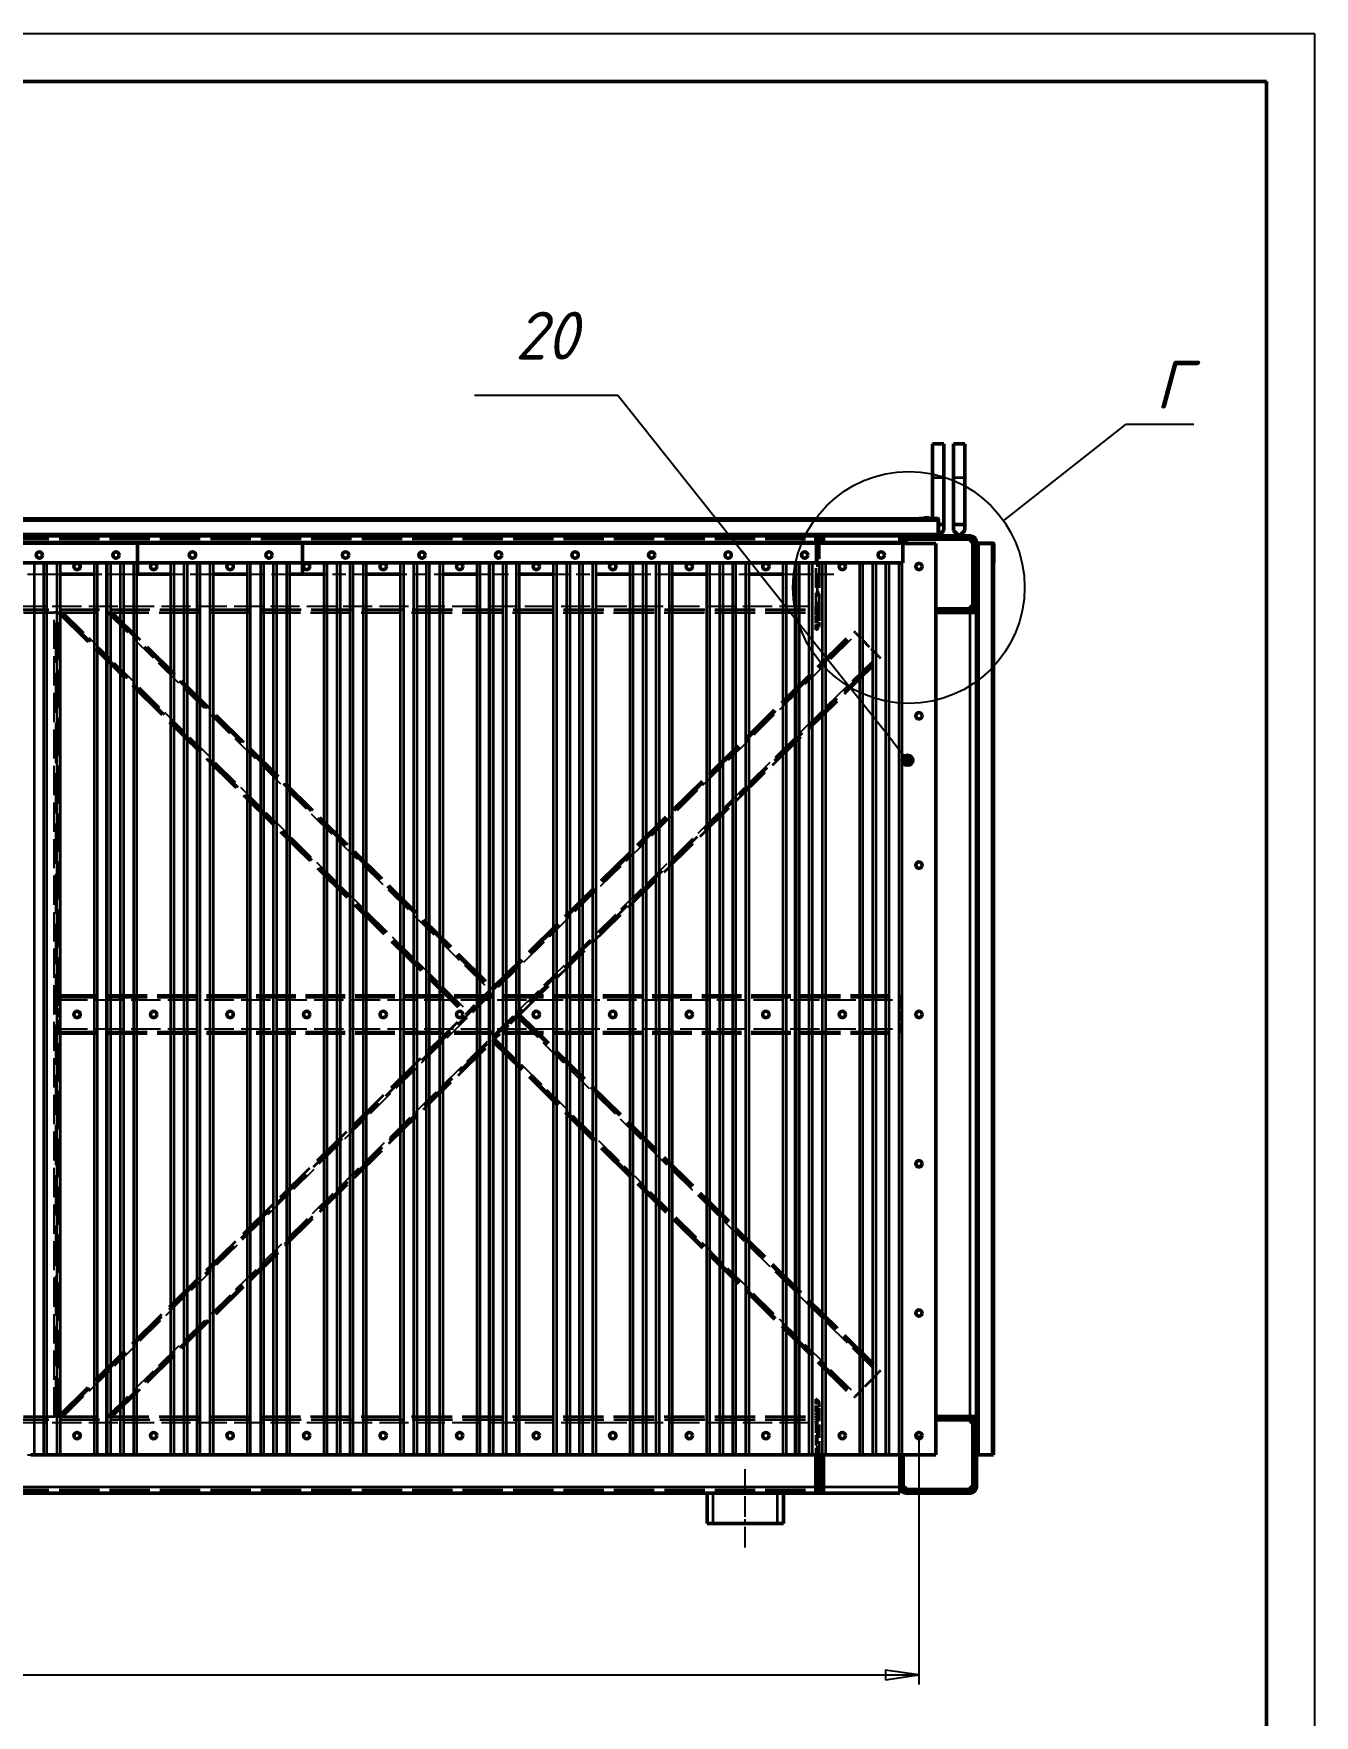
# Model space of a CAD drawing. Header units: millimetres. Extents: x 0 to 21025, y 0 to 14850.
# Drawn here: x 17678 to 21025, y 10457 to 14850 of the extents above; entities that cross this region are included whole.
import ezdxf

# ---------------------------------------------------------------- set-up
doc = ezdxf.new("R2010")
doc.units = ezdxf.units.MM
doc.header["$LTSCALE"] = 25
doc.linetypes.add('CHAIN', pattern=[0.7087, 0.4724, -0.0591, 0.1181, -0.0591])
doc.linetypes.add('DASHED', pattern=[0.2067, 0.1654, -0.0413])
for name, color, linetype, lineweight in [('Видимые тонкие (ГОСТ)', 7, 'Continuous', 35), ('Видимый контур (ГОСТ)', 7, 'Continuous', 50), ('Граница выносного элемента (ГОСТ)', 7, 'Continuous', 25), ('Кромка (ГОСТ)', 7, 'Continuous', 50), ('Невидимые тонкие (ГОСТ)', 7, 'DASHED', 25), ('Невидимый контур (ГОСТ)', 7, 'DASHED', 35), ('Обозначение (ГОСТ)', 7, 'Continuous', 25), ('Осевая линия (ГОСТ)', 7, 'Continuous', 25), ('Размер (ГОСТ)', 7, 'Continuous', 25)]:
    doc.layers.add(name, color=color, linetype=linetype, lineweight=lineweight)
doc.styles.add('Обычный текст (ГОСТ)', font='GOST Common Italic.ttf')
doc.styles.add('Увеличенный текст (ГОСТ)', font='GOST Common Italic.ttf')
doc.dimstyles.new('Обычный (ГОСТ)', dxfattribs={"dimscale": 25, "dimtxt": 3.5, "dimasz": 3.5, "dimexe": 1, "dimexo": 0, "dimgap": 0.5, "dimtad": 1, "dimrnd": 1e-08, "dimtxsty": 'Обычный текст (ГОСТ)', "dimblk": 'Filled-1', "dimcen": 0.09, "dimdle": 15, "dimclrd": 256, "dimclre": 256, "dimclrt": 256, "dimazin": 2, "dimtfac": 0.714286, "dimtdec": 3, "dimtmove": 0, "dimatfit": 3, "dimfxl": 1, "dimtolj": 1, "dimlwd": 25, "dimlwe": 25, "dimarcsym": 0})

# ---------------------------------------------------------------- blocks, each defined once
blk = doc.blocks.new('Рамки ГОСТ_ граница 594x841')
at = {"layer": 'Кромка (ГОСТ)', "lineweight": 25}
for p, q in [((0, 594), (841, 594)), ((841, 594), (841, 0))]:
    blk.add_line(p, q, dxfattribs=at)
at = {"layer": 'Кромка (ГОСТ)'}
for p, q in [((836, 589), (20, 589)), ((836, 5), (836, 589))]:
    blk.add_line(p, q, dxfattribs=at)
blk = doc.blocks.new('Filled-1')
at = {"color": 0}
for p, q in [((0, 0), (-1, 0.143)), ((-1, 0.143), (-1, -0.143)), ((-1, 0), (0, 0)), ((-1, -0.143), (0, 0))]:
    blk.add_line(p, q, dxfattribs=at)
at = {"color": 0, "flags": 128}
blk.add_lwpolyline([(-1, -0.143), (0, 0), (-1, 0.143), (-1, -0.143)], dxfattribs=at)
at = {"color": 0}
blk.add_solid([(-1, -0.143), (0, 0), (-1, 0.143), (-1, -0.143)], dxfattribs=at)
blk = doc.blocks.new('*D57')
at = {"layer": 'Defpoints', "color": 0, "linetype": 'Continuous', "transparency": 16777216}
for p in [(12991.5, 11188.2), (19991.5, 11188.2), (19991.5, 10563.2)]:
    blk.add_point(p, dxfattribs=at)
at = {"layer": 'Размер (ГОСТ)', "linetype": 'Continuous', "lineweight": 25, "transparency": 16777216}
for p, q in [((12991.5, 11188.2), (12991.5, 10538.2)), ((19991.5, 11188.2), (19991.5, 10538.2)), ((13079, 10563.2), (19904, 10563.2))]:
    blk.add_line(p, q, dxfattribs=at)
at = {"layer": 'Размер (ГОСТ)', "linetype": 'Continuous', "lineweight": 25, "transparency": 16777216, "xscale": 87.5, "yscale": 87.5, "zscale": 87.5, "rotation": 180}
blk.add_blockref('Filled-1', (12991.5, 10563.2), dxfattribs=at)
at = {"layer": 'Размер (ГОСТ)', "linetype": 'Continuous', "lineweight": 25, "transparency": 16777216, "xscale": 87.5, "yscale": 87.5, "zscale": 87.5}
blk.add_blockref('Filled-1', (19991.5, 10563.2), dxfattribs=at)
at = {"layer": 'Размер (ГОСТ)', "linetype": 'Continuous', "lineweight": 25, "transparency": 16777216, "insert": (16375.7, 10664.3), "char_height": 87.5, "attachment_point": 1, "style": 'Обычный текст (ГОСТ)'}
blk.add_mtext('\\A1;7000', dxfattribs=at)
blk = doc.blocks.new('2dDetail4')
at = {"layer": 'Граница выносного элемента (ГОСТ)'}
for p, q in [((808.51, 543.09), (821.32, 553.2)), ((821.32, 553.2), (828.4, 553.2))]:
    blk.add_line(p, q, dxfattribs=at)
blk.add_circle((798.6, 536.14), 12.11, dxfattribs=at)
at = {"layer": 'Граница выносного элемента (ГОСТ)', "insert": (824.39, 554.83), "char_height": 5, "attachment_point": 7, "style": 'Увеличенный текст (ГОСТ)'}
blk.add_mtext('Г', dxfattribs=at)
blk = doc.blocks.new('Номера позиций3')
at = {"layer": 'Обозначение (ГОСТ)'}
h = blk.add_hatch(color=256, dxfattribs=at)
edge = h.paths.add_edge_path(flags=0)
edge.add_arc((798.48, 518.08), 0.625, 0, 360)
for p, q in [((768.19, 556.2), (753.19, 556.2)), ((782.95, 537.63), (768.19, 556.2)), ((796.92, 520.04), (783.11, 537.43)), ((796.92, 520.04), (798.09, 518.57))]:
    blk.add_line(p, q, dxfattribs=at)
blk.add_circle((798.48, 518.08), 0.625, dxfattribs=at)
at = {"layer": 'Обозначение (ГОСТ)', "insert": (760.69, 562.45), "char_height": 5, "attachment_point": 5, "style": 'Увеличенный текст (ГОСТ)'}
blk.add_mtext('20', dxfattribs=at)

msp = doc.modelspace()

# ---------------------------------------------------------------- linework, layer by layer
at = {"layer": 'Видимые тонкие (ГОСТ)'}
for p, q in [((20026.738, 13690.73), (20056.738, 13690.73)), ((20081.738, 13690.73), (20111.738, 13690.73)), ((12941.738, 13578.365), (20041.738, 13578.365)), ((20014.138, 13582.813), (20009.338, 13582.813)), ((12941.738, 13543.703), (20041.738, 13543.703)), ((18244.138, 13538.813), (18239.338, 13538.813)), ((18774.138, 13538.813), (18769.338, 13538.813)), ((19379.138, 13538.813), (19374.338, 13538.813)), ((19984.138, 13538.813), (19979.338, 13538.813)), ((13261.738, 13522.213), (19721.738, 13522.213)), ((18380.254, 13517.213), (16380.254, 13517.213)), ((19949.706, 13517.213), (17949.706, 13517.213)), ((19741.738, 13522.213), (19941.738, 13522.213)), ((20147.228, 13518.213), (20147.228, 11138.213)), ((20181.89, 13518.213), (20181.89, 11138.213)), ((17678.921, 13468.213), (17678.921, 11138.213)), ((17703.967, 13468.213), (17703.967, 11138.213)), ((17712.504, 11138.213), (17712.504, 13468.213)), ((17738.701, 13468.213), (17738.701, 11138.213)), ((17746.918, 13468.213), (17746.918, 11138.213)), ((17836.055, 13468.213), (17836.055, 11138.213)), ((17844.193, 13468.213), (17844.193, 11138.213)), ((17870.385, 13468.213), (17870.385, 11138.213)), ((17878.921, 13468.213), (17878.921, 11138.213)), ((17903.967, 13468.213), (17903.967, 11138.213)), ((17912.504, 13468.213), (17912.504, 11138.213)), ((17938.702, 13468.213), (17938.702, 11138.213)), ((17946.919, 13468.213), (17946.919, 11138.213)), ((18035.97, 13468.213), (18035.97, 11138.213)), ((18044.187, 13468.213), (18044.187, 11138.213)), ((18070.385, 13468.213), (18070.385, 11138.213)), ((18078.921, 13468.213), (18078.921, 11138.213)), ((18103.967, 13468.213), (18103.967, 11138.213)), ((18112.504, 13468.213), (18112.504, 11138.213)), ((18138.702, 13468.213), (18138.702, 11138.213)), ((18146.919, 13468.213), (18146.919, 11138.213)), ((18235.97, 13468.213), (18235.97, 11138.213)), ((18244.187, 13468.213), (18244.187, 11138.213)), ((18270.385, 13468.213), (18270.385, 11138.213)), ((18278.921, 13468.213), (18278.921, 11138.213)), ((18303.967, 13468.213), (18303.967, 11138.213)), ((18312.504, 13468.213), (18312.504, 11138.213)), ((18338.702, 13468.213), (18338.702, 11138.213)), ((18346.919, 13468.213), (18346.919, 11138.213)), ((18435.97, 13468.213), (18435.97, 11138.213)), ((18444.187, 13468.213), (18444.187, 11138.213)), ((18470.385, 13468.213), (18470.385, 11138.213)), ((18478.921, 13468.213), (18478.921, 11138.213)), ((18503.967, 13468.213), (18503.967, 11138.213)), ((18512.504, 13468.213), (18512.504, 11138.213)), ((18538.702, 13468.213), (18538.702, 11138.213)), ((18546.919, 13468.213), (18546.919, 11138.213)), ((18635.97, 13468.213), (18635.97, 11138.213)), ((18644.187, 13468.213), (18644.187, 11138.213)), ((18670.385, 13468.213), (18670.385, 11138.213)), ((18678.921, 13468.213), (18678.921, 11138.213)), ((18703.967, 13468.213), (18703.967, 11138.213)), ((18712.504, 11138.213), (18712.504, 13468.213)), ((18738.701, 13468.213), (18738.701, 11138.213)), ((18746.918, 13468.213), (18746.918, 11138.213)), ((18836.055, 13468.213), (18836.055, 11138.213)), ((18844.193, 13468.213), (18844.193, 11138.213)), ((18870.385, 13468.213), (18870.385, 11138.213)), ((18878.921, 13468.213), (18878.921, 11138.213)), ((18903.967, 13468.213), (18903.967, 11138.213)), ((18912.504, 13468.213), (18912.504, 11138.213)), ((18938.702, 13468.213), (18938.702, 11138.213)), ((18946.919, 13468.213), (18946.919, 11138.213)), ((19035.97, 13468.213), (19035.97, 11138.213)), ((19044.187, 13468.213), (19044.187, 11138.213)), ((19070.385, 13468.213), (19070.385, 11138.213)), ((19078.921, 13468.213), (19078.921, 11138.213)), ((19103.967, 13468.213), (19103.967, 11138.213)), ((19112.504, 13468.213), (19112.504, 11138.213)), ((19138.702, 13468.213), (19138.702, 11138.213)), ((19146.919, 13468.213), (19146.919, 11138.213)), ((19235.97, 13468.213), (19235.97, 11138.213)), ((19244.187, 13468.213), (19244.187, 11138.213)), ((19270.385, 13468.213), (19270.385, 11138.213)), ((19278.921, 13468.213), (19278.921, 11138.213)), ((19303.967, 13468.213), (19303.967, 11138.213)), ((19312.504, 13468.213), (19312.504, 11138.213)), ((19338.702, 13468.213), (19338.702, 11138.213)), ((19346.919, 13468.213), (19346.919, 11138.213)), ((19435.97, 13468.213), (19435.97, 11138.213)), ((19444.187, 13468.213), (19444.187, 11138.213)), ((19470.385, 13468.213), (19470.385, 11138.213)), ((19478.921, 13468.213), (19478.921, 11138.213)), ((19503.967, 13468.213), (19503.967, 11138.213)), ((19512.504, 13468.213), (19512.504, 11138.213)), ((19538.702, 13468.213), (19538.702, 11138.213)), ((19546.919, 13468.213), (19546.919, 11138.213)), ((19635.97, 13468.213), (19635.97, 11138.213)), ((19644.187, 13468.213), (19644.187, 11138.213)), ((19670.385, 13468.213), (19670.385, 11138.213)), ((19678.921, 13468.213), (19678.921, 11138.213)), ((19703.967, 13468.213), (19703.967, 11138.213)), ((19712.504, 13468.213), (19712.504, 11138.213)), ((19738.702, 13468.213), (19738.702, 11138.213)), ((19746.919, 13468.213), (19746.919, 11138.213)), ((19835.97, 13468.213), (19835.97, 11138.213)), ((19844.187, 13468.213), (19844.187, 11138.213)), ((19870.385, 13468.213), (19870.385, 11138.213)), ((19878.921, 13468.213), (19878.921, 11138.213)), ((19903.967, 13468.213), (19903.967, 11138.213)), ((19912.504, 13468.213), (19912.504, 11138.213)), ((19938.702, 13468.213), (19938.702, 11138.213)), ((19946.919, 13468.213), (19946.919, 11138.213)), ((20142.338, 13455.813), (20142.338, 13460.613)), ((20125.738, 11238.213), (20125.738, 13338.213)), ((20142.338, 13065.813), (20142.338, 13070.613)), ((20142.338, 12675.813), (20142.338, 12680.613)), ((20142.338, 12285.813), (20142.338, 12290.613)), ((20142.338, 11895.813), (20142.338, 11900.613)), ((20142.338, 11505.813), (20142.338, 11510.613)), ((20142.338, 11185.813), (20142.338, 11190.613)), ((13261.738, 11054.213), (19721.738, 11054.213)), ((19453.738, 10958.213), (19453.738, 11038.213)), ((19621.738, 10958.213), (19621.738, 11038.213)), ((19741.738, 11054.213), (19941.738, 11054.213))]:
    msp.add_line(p, q, dxfattribs=at)
at = {"layer": 'Видимый контур (ГОСТ)'}
for p, q in [((20026.738, 13778.213), (20026.738, 13690.73)), ((20026.738, 13778.213), (20056.738, 13778.213)), ((20056.738, 13690.73), (20056.738, 13778.213)), ((20081.738, 13778.213), (20081.738, 13690.73)), ((20081.738, 13778.213), (20111.738, 13778.213)), ((20111.738, 13690.73), (20111.738, 13778.213)), ((20026.738, 13583.613), (20026.738, 13690.73)), ((20056.738, 13690.73), (20056.738, 13568.213)), ((20081.738, 13568.213), (20081.738, 13690.73)), ((20111.738, 13690.73), (20111.738, 13568.213)), ((12942.024, 13582.613), (20041.453, 13582.613)), ((19991.738, 13583.613), (20040.738, 13583.613)), ((19991.738, 13582.913), (19991.738, 13583.613)), ((20040.738, 13582.913), (19991.738, 13582.913)), ((20009.338, 13582.813), (20009.338, 13582.613)), ((20014.138, 13582.813), (20014.138, 13582.613)), ((20026.738, 13582.613), (20026.738, 13582.913)), ((20041.738, 13539.913), (20041.738, 13581.913)), ((20042.438, 13581.913), (20042.438, 13539.913)), ((12941.738, 13539.613), (20041.738, 13539.613)), ((12941.738, 13538.913), (20041.738, 13538.913)), ((13261.738, 13538.213), (19721.738, 13538.213)), ((18239.338, 13538.813), (18239.338, 13538.213)), ((18244.138, 13538.813), (18244.138, 13538.213)), ((18769.338, 13538.813), (18769.338, 13538.213)), ((18774.138, 13538.813), (18774.138, 13538.213)), ((19374.338, 13538.813), (19374.338, 13538.213)), ((19379.138, 13538.813), (19379.138, 13538.213)), ((19741.738, 13538.213), (19721.738, 13538.213)), ((19721.738, 13522.213), (19721.738, 13538.213)), ((19725.437, 13533.213), (19721.738, 13533.213)), ((19725.437, 13533.213), (19725.437, 13518.913)), ((19725.437, 13533.213), (19731.738, 13524.213)), ((19738.04, 13533.213), (19731.738, 13524.213)), ((19738.04, 13518.913), (19738.04, 13533.213)), ((19738.04, 13533.213), (19741.738, 13533.213)), ((19741.738, 13522.213), (19741.738, 13538.213)), ((19741.738, 13538.213), (19941.738, 13538.213)), ((19941.738, 13522.213), (19941.738, 13538.213)), ((19950.738, 13519.213), (19960.738, 13529.213)), ((20125.738, 13538.213), (19957.738, 13538.213)), ((19957.738, 13530.213), (20125.738, 13530.213)), ((19960.738, 13529.213), (20122.738, 13529.213)), ((19961.738, 13538.213), (19961.738, 13538.913)), ((19979.338, 13538.813), (19979.338, 13538.213)), ((19984.138, 13538.813), (19984.138, 13538.213)), ((20041.738, 13539.613), (20041.738, 13538.913)), ((20042.438, 13568.213), (20056.738, 13568.213)), ((20056.738, 13552.213), (20042.738, 13538.213)), ((20056.738, 13568.213), (20056.738, 13552.213)), ((20081.738, 13552.213), (20081.738, 13568.213)), ((20081.738, 13568.213), (20111.738, 13568.213)), ((20095.738, 13538.213), (20081.738, 13552.213)), ((20111.738, 13552.213), (20097.738, 13538.213)), ((20111.738, 13568.213), (20111.738, 13552.213)), ((20122.738, 13529.213), (20132.738, 13519.213)), ((18380.254, 13518.913), (16380.254, 13518.913)), ((19949.706, 13518.913), (17949.706, 13518.913)), ((17949.706, 13518.913), (17949.706, 13517.213)), ((17949.706, 13468.213), (17949.706, 13517.213)), ((18380.254, 13518.913), (18380.254, 13517.213)), ((18380.254, 13468.213), (18380.254, 13517.213)), ((19721.738, 13522.213), (19721.738, 13518.913)), ((19731.738, 13524.213), (19731.738, 13518.913)), ((19731.738, 13518.913), (19731.738, 13524.213)), ((19741.738, 13522.213), (19741.738, 13518.913)), ((19941.738, 13522.213), (19941.738, 13518.913)), ((19941.738, 13522.213), (19941.738, 13518.913)), ((19949.706, 13518.913), (19949.706, 13517.213)), ((19949.706, 13518.213), (20035.97, 13518.213)), ((19949.706, 13468.213), (19949.706, 13517.213)), ((19949.738, 13518.213), (19949.738, 13522.213)), ((19950.738, 13518.213), (19950.738, 13519.213)), ((20035.97, 13518.213), (20035.97, 11138.213)), ((20132.738, 13519.213), (20132.738, 13357.213)), ((20133.738, 13522.213), (20133.738, 13354.213)), ((20141.738, 13354.213), (20141.738, 13522.213)), ((20142.064, 13518.213), (20141.738, 13518.213)), ((20142.438, 13518.213), (20143.138, 13518.213)), ((20142.438, 13518.213), (20142.438, 11138.213)), ((20143.138, 13518.213), (20143.138, 11138.213)), ((20185.438, 13518.913), (20143.438, 13518.913)), ((20143.438, 13518.213), (20185.438, 13518.213)), ((20186.138, 13517.927), (20186.138, 11138.213)), ((20186.438, 13517.213), (20186.438, 13468.213)), ((20187.138, 13468.213), (20187.138, 13517.213)), ((18380.254, 13468.213), (16380.254, 13468.213)), ((17868.851, 13468.213), (17868.851, 11138.213)), ((17949.706, 13438.213), (17949.706, 13468.213)), ((19949.706, 13468.213), (17949.706, 13468.213)), ((18380.254, 13438.213), (18380.254, 13468.213)), ((18868.851, 13468.213), (18868.851, 11138.213)), ((19668.851, 13468.213), (19668.851, 11138.213)), ((20142.338, 13460.613), (20141.738, 13460.613)), ((20142.338, 13455.813), (20141.738, 13455.813)), ((20186.438, 13468.213), (20187.138, 13468.213)), ((17836.055, 13438.213), (17746.918, 13438.213)), ((18035.97, 13438.213), (17946.919, 13438.213)), ((18035.97, 13438.213), (17949.706, 13438.213)), ((18235.97, 13438.213), (18146.919, 13438.213)), ((18235.97, 13438.213), (18146.919, 13438.213)), ((18380.254, 13438.213), (18346.919, 13438.213)), ((18435.97, 13438.213), (18346.919, 13438.213)), ((18635.97, 13438.213), (18546.919, 13438.213)), ((18836.055, 13438.213), (18746.918, 13438.213)), ((19035.97, 13438.213), (18946.919, 13438.213)), ((19235.97, 13438.213), (19146.919, 13438.213)), ((19435.97, 13438.213), (19346.919, 13438.213)), ((19635.97, 13438.213), (19546.919, 13438.213)), ((20141.738, 13438.213), (20142.438, 13438.213)), ((20132.738, 13357.213), (20122.738, 13347.213)), ((20141.738, 13354.213), (20141.738, 13338.213)), ((20122.738, 13347.213), (20035.97, 13347.213)), ((20125.738, 13346.213), (20035.97, 13346.213)), ((20035.97, 13338.213), (20125.738, 13338.213)), ((20035.97, 13338.213), (20125.738, 13338.213)), ((20141.738, 13338.213), (20125.738, 13338.213)), ((20141.738, 11238.213), (20141.738, 13338.213)), ((20142.338, 13070.613), (20141.738, 13070.613)), ((20142.338, 13065.813), (20141.738, 13065.813)), ((20142.338, 12680.613), (20141.738, 12680.613)), ((20142.338, 12675.813), (20141.738, 12675.813)), ((20142.338, 12290.613), (20141.738, 12290.613)), ((20142.338, 12285.813), (20141.738, 12285.813)), ((20142.338, 11900.613), (20141.738, 11900.613)), ((20142.338, 11895.813), (20141.738, 11895.813)), ((20142.338, 11510.613), (20141.738, 11510.613)), ((20142.338, 11505.813), (20141.738, 11505.813)), ((20125.738, 11238.213), (20035.97, 11238.213)), ((20035.97, 11238.213), (20125.738, 11238.213)), ((20035.97, 11230.213), (20125.738, 11230.213)), ((20035.97, 11229.213), (20122.738, 11229.213)), ((20122.738, 11229.213), (20132.738, 11219.213)), ((20141.738, 11238.213), (20125.738, 11238.213)), ((20132.738, 11219.213), (20132.738, 11057.213)), ((20133.738, 11222.213), (20133.738, 11054.213)), ((20141.738, 11238.213), (20141.738, 11222.213)), ((20141.738, 11054.213), (20141.738, 11222.213)), ((20142.338, 11190.613), (20141.738, 11190.613)), ((20142.338, 11185.813), (20141.738, 11185.813)), ((17670.385, 11138.213), (17678.921, 11138.213)), ((17703.967, 11138.213), (17678.921, 11138.213)), ((17703.967, 11138.213), (17712.504, 11138.213)), ((17738.701, 11138.213), (17712.504, 11138.213)), ((17746.918, 11138.213), (17738.701, 11138.213)), ((17836.055, 11138.213), (17746.918, 11138.213)), ((17844.193, 11138.213), (17836.055, 11138.213)), ((17868.851, 11138.213), (17844.193, 11138.213)), ((17870.385, 11138.213), (17868.851, 11138.213)), ((17870.385, 11138.213), (17878.921, 11138.213)), ((17903.967, 11138.213), (17878.921, 11138.213)), ((17903.967, 11138.213), (17912.504, 11138.213)), ((17938.702, 11138.213), (17912.504, 11138.213)), ((17946.919, 11138.213), (17938.702, 11138.213)), ((18035.97, 11138.213), (17946.919, 11138.213)), ((18044.187, 11138.213), (18035.97, 11138.213)), ((18070.385, 11138.213), (18044.187, 11138.213)), ((18070.385, 11138.213), (18078.921, 11138.213)), ((18103.967, 11138.213), (18078.921, 11138.213)), ((18103.967, 11138.213), (18112.504, 11138.213)), ((18138.702, 11138.213), (18112.504, 11138.213)), ((18146.919, 11138.213), (18138.702, 11138.213)), ((18235.97, 11138.213), (18146.919, 11138.213)), ((18244.187, 11138.213), (18235.97, 11138.213)), ((18270.385, 11138.213), (18244.187, 11138.213)), ((18270.385, 11138.213), (18278.921, 11138.213)), ((18303.967, 11138.213), (18278.921, 11138.213)), ((18303.967, 11138.213), (18312.504, 11138.213)), ((18338.702, 11138.213), (18312.504, 11138.213)), ((18346.919, 11138.213), (18338.702, 11138.213)), ((18435.97, 11138.213), (18346.919, 11138.213)), ((18444.187, 11138.213), (18435.97, 11138.213)), ((18470.385, 11138.213), (18444.187, 11138.213)), ((18470.385, 11138.213), (18478.921, 11138.213)), ((18503.967, 11138.213), (18478.921, 11138.213)), ((18503.967, 11138.213), (18512.504, 11138.213)), ((18538.702, 11138.213), (18512.504, 11138.213)), ((18546.919, 11138.213), (18538.702, 11138.213)), ((18635.97, 11138.213), (18546.919, 11138.213)), ((18644.187, 11138.213), (18635.97, 11138.213)), ((18670.385, 11138.213), (18644.187, 11138.213)), ((18670.385, 11138.213), (18678.921, 11138.213)), ((18703.967, 11138.213), (18678.921, 11138.213)), ((18703.967, 11138.213), (18712.504, 11138.213)), ((18738.701, 11138.213), (18712.504, 11138.213)), ((18746.918, 11138.213), (18738.701, 11138.213)), ((18836.055, 11138.213), (18746.918, 11138.213)), ((18844.193, 11138.213), (18836.055, 11138.213)), ((18868.851, 11138.213), (18844.193, 11138.213)), ((18870.385, 11138.213), (18868.851, 11138.213)), ((18870.385, 11138.213), (18878.921, 11138.213)), ((18903.967, 11138.213), (18878.921, 11138.213)), ((18903.967, 11138.213), (18912.504, 11138.213)), ((18938.702, 11138.213), (18912.504, 11138.213)), ((18946.919, 11138.213), (18938.702, 11138.213)), ((19035.97, 11138.213), (18946.919, 11138.213)), ((19044.187, 11138.213), (19035.97, 11138.213)), ((19070.385, 11138.213), (19044.187, 11138.213)), ((19070.385, 11138.213), (19078.921, 11138.213)), ((19103.967, 11138.213), (19078.921, 11138.213)), ((19103.967, 11138.213), (19112.504, 11138.213)), ((19138.702, 11138.213), (19112.504, 11138.213)), ((19146.919, 11138.213), (19138.702, 11138.213)), ((19235.97, 11138.213), (19146.919, 11138.213)), ((19244.187, 11138.213), (19235.97, 11138.213)), ((19270.385, 11138.213), (19244.187, 11138.213)), ((19270.385, 11138.213), (19278.921, 11138.213)), ((19303.967, 11138.213), (19278.921, 11138.213)), ((19303.967, 11138.213), (19312.504, 11138.213)), ((19338.702, 11138.213), (19312.504, 11138.213)), ((19346.919, 11138.213), (19338.702, 11138.213)), ((19435.97, 11138.213), (19346.919, 11138.213)), ((19444.187, 11138.213), (19435.97, 11138.213)), ((19470.385, 11138.213), (19444.187, 11138.213)), ((19470.385, 11138.213), (19478.921, 11138.213)), ((19503.967, 11138.213), (19478.921, 11138.213)), ((19503.967, 11138.213), (19512.504, 11138.213)), ((19538.702, 11138.213), (19512.504, 11138.213)), ((19546.919, 11138.213), (19538.702, 11138.213)), ((19635.97, 11138.213), (19546.919, 11138.213)), ((19644.187, 11138.213), (19635.97, 11138.213)), ((19668.851, 11138.213), (19644.187, 11138.213)), ((19670.385, 11138.213), (19668.851, 11138.213)), ((19670.385, 11138.213), (19678.921, 11138.213)), ((19703.967, 11138.213), (19678.921, 11138.213)), ((19703.967, 11138.213), (19712.504, 11138.213)), ((19738.702, 11138.213), (19712.504, 11138.213)), ((19721.738, 11138.213), (19721.738, 11054.213)), ((19725.437, 11138.213), (19725.437, 11043.213)), ((19731.738, 11138.213), (19731.738, 11052.213)), ((19731.738, 11052.213), (19731.738, 11138.213)), ((19738.04, 11043.213), (19738.04, 11138.213)), ((19746.919, 11138.213), (19738.702, 11138.213)), ((19741.738, 11138.213), (19741.738, 11054.213)), ((19835.97, 11138.213), (19746.919, 11138.213)), ((19844.187, 11138.213), (19835.97, 11138.213)), ((19870.385, 11138.213), (19844.187, 11138.213)), ((19870.385, 11138.213), (19878.921, 11138.213)), ((19903.967, 11138.213), (19878.921, 11138.213)), ((19903.967, 11138.213), (19912.504, 11138.213)), ((19938.702, 11138.213), (19912.504, 11138.213)), ((19946.919, 11138.213), (19938.702, 11138.213)), ((19941.738, 11138.213), (19941.738, 11054.213)), ((19941.738, 11138.213), (19941.738, 11054.213)), ((20035.97, 11138.213), (19946.919, 11138.213)), ((19949.738, 11054.213), (19949.738, 11138.213)), ((19950.738, 11057.213), (19950.738, 11138.213)), ((20141.738, 11138.213), (20142.438, 11138.213)), ((20143.138, 11138.213), (20142.438, 11138.213)), ((20147.228, 11138.213), (20143.138, 11138.213)), ((20181.89, 11138.213), (20147.228, 11138.213)), ((20181.89, 11138.213), (20186.138, 11138.213)), ((13261.738, 11038.213), (19721.738, 11038.213)), ((19437.738, 10958.213), (19437.738, 11038.213)), ((19637.738, 10958.213), (19637.738, 11038.213)), ((19721.738, 11038.213), (19721.738, 11054.213)), ((19725.437, 11043.213), (19721.738, 11043.213)), ((19721.738, 11038.213), (19741.738, 11038.213)), ((19725.437, 11043.213), (19731.738, 11052.213)), ((19738.04, 11043.213), (19731.738, 11052.213)), ((19738.04, 11043.213), (19741.738, 11043.213)), ((19741.738, 11038.213), (19741.738, 11054.213)), ((19741.738, 11038.213), (19941.738, 11038.213)), ((19941.738, 11038.213), (19941.738, 11054.213)), ((19960.738, 11047.213), (19950.738, 11057.213)), ((20125.738, 11046.213), (19957.738, 11046.213)), ((19957.738, 11038.213), (20125.738, 11038.213)), ((20122.738, 11047.213), (19960.738, 11047.213)), ((20132.738, 11057.213), (20122.738, 11047.213)), ((19453.738, 10958.213), (19437.738, 10958.213)), ((19453.738, 10958.213), (19621.738, 10958.213)), ((19637.738, 10958.213), (19621.738, 10958.213))]:
    msp.add_line(p, q, dxfattribs=at)
for centre in [(17692.97, 13488.213), (17892.97, 13488.213), (18092.97, 13488.213), (18292.97, 13488.213), (18492.97, 13488.213), (18692.97, 13488.213), (18892.97, 13488.213), (19092.97, 13488.213), (19292.97, 13488.213), (19492.97, 13488.213), (19692.97, 13488.213), (19892.97, 13488.213), (17791.47, 13458.213), (17991.47, 13458.213), (18191.47, 13458.213), (18391.47, 13458.213), (18591.47, 13458.213), (18791.47, 13458.213), (18991.47, 13458.213), (19191.47, 13458.213), (19391.47, 13458.213), (19591.47, 13458.213), (19791.47, 13458.213), (19991.47, 13458.213), (19991.47, 13068.213), (19991.47, 12678.213), (17791.47, 12288.213), (17991.47, 12288.213), (18191.47, 12288.213), (18391.47, 12288.213), (18591.47, 12288.213), (18791.47, 12288.213), (18991.47, 12288.213), (19191.47, 12288.213), (19391.47, 12288.213), (19591.47, 12288.213), (19791.47, 12288.213), (19991.47, 12288.213), (19991.47, 11898.213), (19991.47, 11508.213), (17791.47, 11188.213), (17991.47, 11188.213), (18191.47, 11188.213), (18391.47, 11188.213), (18591.47, 11188.213), (18791.47, 11188.213), (18991.47, 11188.213), (19191.47, 11188.213), (19391.47, 11188.213), (19591.47, 11188.213), (19791.47, 11188.213), (19991.47, 11188.213)]:
    msp.add_circle(centre, 8.255, dxfattribs=at)
for centre, radius, start, end in [((20011.738, 13570.222), 15.731, 58.347692, 121.652308), ((20008.538, 13582.813), 0.8, 0, 7.180756), ((20014.938, 13582.813), 0.8, 172.819244, 180), ((20040.738, 13581.913), 1.7, 0, 90), ((20040.738, 13581.913), 1, 0, 90), ((18241.738, 13526.222), 15.731, 58.347692, 121.652308), ((18238.538, 13538.813), 0.8, 0, 7.180756), ((18244.938, 13538.813), 0.8, 172.819244, 180), ((18771.738, 13526.222), 15.731, 58.347692, 121.652308), ((18768.538, 13538.813), 0.8, 0, 7.180756), ((18774.938, 13538.813), 0.8, 172.819244, 180), ((19376.738, 13526.222), 15.731, 58.347692, 121.652308), ((19373.538, 13538.813), 0.8, 0, 7.180756), ((19379.938, 13538.813), 0.8, 172.819244, 180), ((19957.738, 13522.213), 16, 90, 180), ((19957.738, 13522.213), 8, 90, 180), ((19981.738, 13526.222), 15.731, 58.347692, 121.652308), ((19992.301, 13531.263), 16.51, 183.64446, 187.130765), ((19978.538, 13538.813), 0.8, 0, 7.180756), ((19984.938, 13538.813), 0.8, 172.819244, 180), ((19971.176, 13531.263), 16.51, 352.869235, 356.35554), ((20040.738, 13539.913), 1.7, 270, 0), ((20040.738, 13539.913), 1, 342.542397, 0), ((20125.738, 13522.213), 16, 0, 90), ((20125.738, 13522.213), 8, 0, 90), ((20143.438, 13517.213), 1.7, 90, 180), ((20143.438, 13517.213), 1, 90, 107.457603), ((20185.438, 13517.213), 1.7, 0, 90), ((20185.438, 13517.213), 1, 0, 90), ((20134.788, 13447.65), 16.51, 93.64446, 97.130765), ((20134.788, 13468.776), 16.51, 262.869235, 266.35554), ((20142.338, 13461.413), 0.8, 270, 277.180756), ((20142.338, 13455.013), 0.8, 82.819244, 90), ((20129.748, 13458.213), 15.731, 328.347692, 31.652308), ((20125.738, 13354.213), 8, 270, 0), ((20125.738, 13354.213), 16, 270, 0), ((20142.338, 13071.413), 0.8, 270, 277.180756), ((20142.338, 13065.013), 0.8, 82.819244, 90), ((20129.748, 13068.213), 15.731, 328.347692, 31.652308), ((20142.338, 12681.413), 0.8, 270, 277.180756), ((20142.338, 12675.013), 0.8, 82.819244, 90), ((20129.748, 12678.213), 15.731, 328.347692, 31.652308), ((20142.338, 12291.413), 0.8, 270, 277.180756), ((20142.338, 12285.013), 0.8, 82.819244, 90), ((20129.748, 12288.213), 15.731, 328.347692, 31.652308), ((20129.748, 11898.213), 15.731, 328.347692, 31.652308), ((20142.338, 11901.413), 0.8, 270, 277.180756), ((20142.338, 11895.013), 0.8, 82.819244, 90), ((20142.338, 11511.413), 0.8, 270, 277.180756), ((20129.748, 11508.213), 15.731, 328.347692, 31.652308), ((20142.338, 11505.013), 0.8, 82.819244, 90), ((20125.738, 11222.213), 16, 0, 90), ((20125.738, 11222.213), 8, 0, 90), ((20134.788, 11177.65), 16.51, 93.64446, 97.130765), ((20134.788, 11198.776), 16.51, 262.869235, 266.35554), ((20142.338, 11191.413), 0.8, 270, 277.180756), ((20142.338, 11185.013), 0.8, 82.819244, 90), ((20129.748, 11188.213), 15.731, 328.347692, 31.652308), ((19957.738, 11054.213), 16, 180, 270), ((19957.738, 11054.213), 8, 180, 270), ((20125.738, 11054.213), 8, 270, 0), ((20125.738, 11054.213), 16, 270, 0)]:
    msp.add_arc(centre, radius, start, end, dxfattribs=at)
at = {"layer": 'Невидимые тонкие (ГОСТ)', "ltscale": 18.384132}
for p, q in [((13261.738, 13354.213), (19721.738, 13354.213)), ((13261.738, 11222.213), (19721.738, 11222.213))]:
    msp.add_line(p, q, dxfattribs=at)
at = {"layer": 'Невидимые тонкие (ГОСТ)', "ltscale": 18.472094}
msp.add_line((17731.738, 11238.213), (17731.738, 13338.213), dxfattribs=at)
at = {"layer": 'Невидимые тонкие (ГОСТ)', "ltscale": 17.962523}
msp.add_line((17755.978, 13338.213), (18813.26, 12295.236), dxfattribs=at)
at = {"layer": 'Невидимые тонкие (ГОСТ)', "ltscale": 18.127836}
msp.add_line((17869.893, 13338.213), (18870.217, 12351.424), dxfattribs=at)
at = {"layer": 'Невидимые тонкие (ГОСТ)', "ltscale": 18.170845}
msp.add_line((17755.978, 11238.213), (19828.219, 13282.416), dxfattribs=at)
at = {"layer": 'Невидимые тонкие (ГОСТ)', "ltscale": 18.253416}
msp.add_line((17869.893, 11238.213), (19884.401, 13225.464), dxfattribs=at)
at = {"layer": 'Невидимые тонкие (ГОСТ)', "ltscale": 18.510338}
for p, q in [((17741.738, 12326.213), (19941.738, 12326.213)), ((17741.738, 12250.213), (19941.738, 12250.213))]:
    msp.add_line(p, q, dxfattribs=at)
at = {"layer": 'Невидимые тонкие (ГОСТ)', "ltscale": 18.309387}
msp.add_line((18941.415, 12281.19), (19884.401, 11350.962), dxfattribs=at)
at = {"layer": 'Невидимые тонкие (ГОСТ)', "ltscale": 18.324451}
msp.add_line((18884.457, 12225.003), (19828.219, 11294.01), dxfattribs=at)
at = {"layer": 'Невидимый контур (ГОСТ)', "ltscale": 25.512672}
for p, q in [((13261.738, 13530.213), (19721.738, 13530.213)), ((13261.738, 13346.213), (19721.738, 13346.213)), ((13261.738, 11230.213), (19721.738, 11230.213)), ((13261.738, 11046.213), (19721.738, 11046.213))]:
    msp.add_line(p, q, dxfattribs=at)
at = {"layer": 'Невидимый контур (ГОСТ)', "ltscale": 12.548041}
msp.add_line((19721.738, 13518.913), (19721.738, 13354.213), dxfattribs=at)
at = {"layer": 'Невидимый контур (ГОСТ)', "ltscale": 0.281653}
for p, q in [((19725.437, 13503.213), (19721.738, 13503.213)), ((19725.437, 13363.213), (19721.738, 13363.213)), ((19725.437, 13323.213), (19721.738, 13323.213)), ((19725.437, 13293.213), (19721.738, 13293.213)), ((19725.437, 11283.213), (19721.738, 11283.213)), ((19725.437, 11253.213), (19721.738, 11253.213)), ((19725.437, 11213.213), (19721.738, 11213.213)), ((19725.437, 11073.213), (19721.738, 11073.213))]:
    msp.add_line(p, q, dxfattribs=at)
at = {"layer": 'Невидимый контур (ГОСТ)', "ltscale": 0.761779}
for p, q in [((19731.738, 13496.713), (19721.738, 13496.713)), ((19731.738, 13479.713), (19721.738, 13479.713)), ((19731.738, 13406.713), (19721.738, 13406.713)), ((19731.738, 13389.713), (19721.738, 13389.713)), ((19731.738, 13321.713), (19721.738, 13321.713)), ((19731.738, 13304.713), (19721.738, 13304.713)), ((19731.738, 11271.713), (19721.738, 11271.713)), ((19731.738, 11254.713), (19721.738, 11254.713)), ((19731.738, 11186.713), (19721.738, 11186.713)), ((19731.738, 11169.713), (19721.738, 11169.713)), ((19731.738, 11096.713), (19721.738, 11096.713)), ((19731.738, 11079.713), (19721.738, 11079.713))]:
    msp.add_line(p, q, dxfattribs=at)
at = {"layer": 'Невидимый контур (ГОСТ)', "ltscale": 14.909865}
msp.add_line((19725.437, 13518.913), (19725.437, 13323.213), dxfattribs=at)
at = {"layer": 'Невидимый контур (ГОСТ)', "ltscale": 0.883847}
for p, q in [((19725.437, 13503.213), (19731.738, 13499.485)), ((19725.437, 13363.213), (19731.738, 13366.941)), ((19725.437, 13323.213), (19731.738, 13326.941)), ((19725.437, 13293.213), (19731.738, 13302.213)), ((19725.437, 11283.213), (19731.738, 11274.213)), ((19725.437, 11253.213), (19731.738, 11249.485)), ((19731.738, 11209.485), (19725.437, 11213.213)), ((19725.437, 11073.213), (19731.738, 11076.941))]:
    msp.add_line(p, q, dxfattribs=at)
at = {"layer": 'Невидимый контур (ГОСТ)', "ltscale": 14.625843}
msp.add_line((19731.738, 13326.941), (19731.738, 13518.913), dxfattribs=at)
at = {"layer": 'Невидимый контур (ГОСТ)', "ltscale": 0.990654}
for p, q in [((19721.738, 13342.594), (19721.738, 13354.213)), ((19721.738, 11222.213), (19721.738, 11233.832))]:
    msp.add_line(p, q, dxfattribs=at)
at = {"layer": 'Невидимый контур (ГОСТ)', "ltscale": 6.094929}
for p, q in [((17651.738, 13338.213), (17731.738, 13338.213)), ((19884.401, 13225.464), (19828.219, 13282.416)), ((19828.219, 11294.01), (19884.401, 11350.962)), ((17651.738, 11238.213), (17731.738, 11238.213))]:
    msp.add_line(p, q, dxfattribs=at)
at = {"layer": 'Невидимый контур (ГОСТ)', "ltscale": 1.196656}
for p, q in [((17741.738, 13338.213), (17731.738, 13338.213)), ((19821.196, 13289.535), (19828.219, 13282.416)), ((19884.401, 13225.464), (19891.423, 13218.345)), ((19891.423, 11358.081), (19884.401, 11350.962)), ((19828.219, 11294.01), (19821.196, 11286.891)), ((17741.738, 11238.213), (17731.738, 11238.213))]:
    msp.add_line(p, q, dxfattribs=at)
at = {"layer": 'Невидимый контур (ГОСТ)', "ltscale": 25.39913}
msp.add_line((17736.738, 11238.213), (17736.738, 13338.213), dxfattribs=at)
at = {"layer": 'Невидимый контур (ГОСТ)', "ltscale": 25.544268}
for p, q in [((17741.738, 13338.213), (19721.738, 13338.213)), ((17741.738, 11238.213), (19721.738, 11238.213))]:
    msp.add_line(p, q, dxfattribs=at)
at = {"layer": 'Невидимый контур (ГОСТ)', "ltscale": 24.193707}
for p, q in [((17741.738, 12338.045), (17741.738, 13338.213)), ((17741.738, 11238.213), (17741.738, 12238.381))]:
    msp.add_line(p, q, dxfattribs=at)
at = {"layer": 'Невидимый контур (ГОСТ)', "ltscale": 26.303246}
for p in [(17741.738, 13338.213), (17741.738, 11238.213)]:
    msp.add_line(p, (18806.14, 12288.213), dxfattribs=at)
at = {"layer": 'Невидимый контур (ГОСТ)', "ltscale": 26.215275}
msp.add_line((17748.858, 13338.213), (18809.7, 12291.725), dxfattribs=at)
at = {"layer": 'Невидимый контур (ГОСТ)', "ltscale": 24.631805}
msp.add_line((17877.013, 13338.213), (18873.777, 12354.935), dxfattribs=at)
at = {"layer": 'Невидимый контур (ГОСТ)', "ltscale": 24.543835}
for p, q in [((17884.133, 13338.213), (18877.337, 12358.447)), ((17884.133, 11238.213), (18877.337, 12217.979))]:
    msp.add_line(p, q, dxfattribs=at)
at = {"layer": 'Невидимый контур (ГОСТ)', "ltscale": 1.476501}
for p, q in [((19721.738, 13323.213), (19721.738, 13342.594)), ((19721.738, 11233.832), (19721.738, 11253.213))]:
    msp.add_line(p, q, dxfattribs=at)
at = {"layer": 'Невидимый контур (ГОСТ)', "ltscale": 3.232277}
for p, q in [((19721.738, 13293.213), (19721.738, 13323.213)), ((19725.437, 13323.213), (19725.437, 13293.213)), ((19721.738, 11253.213), (19721.738, 11283.213)), ((19725.437, 11283.213), (19725.437, 11253.213))]:
    msp.add_line(p, q, dxfattribs=at)
at = {"layer": 'Невидимый контур (ГОСТ)', "ltscale": 2.664232}
for p, q in [((19731.738, 13302.213), (19731.738, 13326.941)), ((19731.738, 11249.485), (19731.738, 11274.213))]:
    msp.add_line(p, q, dxfattribs=at)
at = {"layer": 'Невидимый контур (ГОСТ)', "ltscale": 25.648956}
msp.add_line((17748.858, 11238.213), (19824.707, 13285.976), dxfattribs=at)
at = {"layer": 'Невидимый контур (ГОСТ)', "ltscale": 25.65687}
for p, q in [((18877.337, 12358.447), (19821.196, 13289.535)), ((18877.337, 12217.979), (19821.196, 11286.891))]:
    msp.add_line(p, q, dxfattribs=at)
at = {"layer": 'Невидимый контур (ГОСТ)', "ltscale": 24.846437}
msp.add_line((17877.013, 11238.213), (19887.912, 13221.904), dxfattribs=at)
at = {"layer": 'Невидимый контур (ГОСТ)', "ltscale": 0.380848}
for p, q in [((19783.017, 13251.873), (19786.553, 13248.338)), ((19850.194, 13184.697), (19853.73, 13181.161)), ((19853.73, 11395.265), (19850.194, 11391.73)), ((19786.553, 11328.088), (19783.017, 11324.553))]:
    msp.add_line(p, q, dxfattribs=at)
at = {"layer": 'Невидимый контур (ГОСТ)', "ltscale": 25.630507}
for q in [(19891.423, 13218.345), (19891.423, 11358.081)]:
    msp.add_line((18948.534, 12288.213), q, dxfattribs=at)
at = {"layer": 'Невидимый контур (ГОСТ)', "ltscale": 6.095495}
for p, q in [((18813.26, 12295.236), (18870.217, 12351.424)), ((18941.415, 12281.19), (18884.457, 12225.003))]:
    msp.add_line(p, q, dxfattribs=at)
at = {"layer": 'Невидимый контур (ГОСТ)', "ltscale": 1.196712}
for p, q in [((18877.337, 12358.447), (18870.217, 12351.424)), ((18813.26, 12295.236), (18806.14, 12288.213)), ((18941.415, 12281.19), (18948.534, 12288.213)), ((18877.337, 12217.979), (18884.457, 12225.003))]:
    msp.add_line(p, q, dxfattribs=at)
at = {"layer": 'Невидимый контур (ГОСТ)', "ltscale": 25.0434}
for p, q in [((17741.738, 12338.213), (19941.738, 12338.213)), ((17741.738, 12333.213), (19941.738, 12333.213)), ((17741.738, 12243.213), (19941.738, 12243.213)), ((17741.738, 12238.213), (19941.738, 12238.213))]:
    msp.add_line(p, q, dxfattribs=at)
at = {"layer": 'Невидимый контур (ГОСТ)', "ltscale": 1.282917}
for p, q in [((17741.738, 12338.045), (17741.738, 12326.213)), ((17741.738, 12250.213), (17741.738, 12238.381))]:
    msp.add_line(p, q, dxfattribs=at)
at = {"layer": 'Невидимый контур (ГОСТ)', "ltscale": 5.790178}
for p, q in [((17741.738, 12250.213), (17741.738, 12326.213)), ((19941.738, 12326.213), (19941.738, 12250.213))]:
    msp.add_line(p, q, dxfattribs=at)
at = {"layer": 'Невидимый контур (ГОСТ)', "ltscale": 1.436007}
for p, q in [((19941.738, 12326.213), (19941.738, 12338.213)), ((19941.738, 12238.213), (19941.738, 12250.213))]:
    msp.add_line(p, q, dxfattribs=at)
at = {"layer": 'Невидимый контур (ГОСТ)', "ltscale": 25.631824}
msp.add_line((18944.974, 12284.701), (19887.912, 11354.522), dxfattribs=at)
at = {"layer": 'Невидимый контур (ГОСТ)', "ltscale": 25.655552}
msp.add_line((18880.897, 12221.491), (19824.707, 11290.45), dxfattribs=at)
at = {"layer": 'Невидимый контур (ГОСТ)', "ltscale": 8.761504}
msp.add_line((19725.437, 11253.213), (19725.437, 11138.213), dxfattribs=at)
at = {"layer": 'Невидимый контур (ГОСТ)', "ltscale": 8.477482}
msp.add_line((19731.738, 11138.213), (19731.738, 11249.485), dxfattribs=at)
at = {"layer": 'Невидимый контур (ГОСТ)', "ltscale": 6.399681}
msp.add_line((19721.738, 11222.213), (19721.738, 11138.213), dxfattribs=at)
at = {"layer": 'Осевая линия (ГОСТ)', "linetype": 'CHAIN', "ltscale": 11.993792}
for p, q in [((13199.238, 13438.213), (19784.238, 13438.213)), ((13199.238, 11138.213), (19784.238, 11138.213))]:
    msp.add_line(p, q, dxfattribs=at)
at = {"layer": 'Осевая линия (ГОСТ)', "linetype": 'CHAIN', "ltscale": 4.555208}
msp.add_line((19537.738, 10895.713), (19537.738, 11100.713), dxfattribs=at)

# ---------------------------------------------------------------- block references
at = {"xscale": 25, "yscale": 25, "zscale": 25}
msp.add_blockref('Рамки ГОСТ_ граница 594x841', (0, 0), dxfattribs=at)
at = {"layer": 'Граница выносного элемента (ГОСТ)', "xscale": 25, "yscale": 25, "zscale": 25}
msp.add_blockref('2dDetail4', (0, 0), dxfattribs=at)
at = {"layer": 'Обозначение (ГОСТ)', "xscale": 25, "yscale": 25, "zscale": 25}
msp.add_blockref('Номера позиций3', (0, 0), dxfattribs=at)

# ---------------------------------------------------------------- dimensions: what is measured, and where the dimension line sits
at = {"layer": 'Размер (ГОСТ)', "linetype": 'Continuous', "lineweight": 25}
dim = msp.add_linear_dim(base=(19991.47, 10563.213), p1=(12991.47, 11188.213), p2=(19991.47, 11188.213), angle=180, dimstyle='Обычный (ГОСТ)', override={"dimgap": 0.5, "dimdec": 2, "dimtol": 0, "dimlim": 0, "dimtp": 0, "dimtm": 0, "dimtdec": 3, "dimtofl": 0, "dimatfit": 1}, dxfattribs=at)
dim.commit()
dim.dimension.update_dxf_attribs({"geometry": '*D57', "text_midpoint": (16491.47, 10563.213), "dimtype": 160})

doc.saveas('drawing.dxf')
